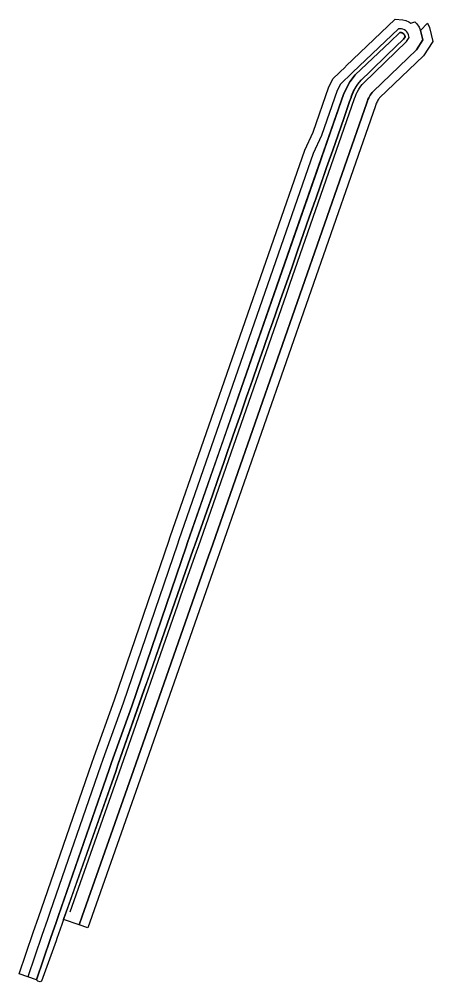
# Model space of a CAD drawing. Header units: inches. Extents: x 87993 to 113012, y 435073 to 454214.
# Drawn here: x 92819 to 93045, y 441863 to 442387 of the extents above; entities that cross this region are included whole.
import ezdxf

# ---------------------------------------------------------------- set-up
doc = ezdxf.new("R2010")
doc.units = ezdxf.units.IN
doc.header["$MEASUREMENT"] = 0
for name, color, linetype, true_color in [('As_waterkering_PLSA', 7, 'Continuous', 0x58e833), ('Beschermingszone_PLSA', 7, 'Continuous', 0xa8e862), ('Kernzone_PLSA', 7, 'Continuous', 0x4ce81c)]:
    doc.layers.add(name, color=color, linetype=linetype, true_color=true_color)

msp = doc.modelspace()

# ---------------------------------------------------------------- linework, layer by layer
at = {"layer": 'As_waterkering_PLSA'}
for points in [[(93029.8, 442380.44), (93029.08, 442380.95), (93028.28, 442381.31), (93027.43, 442381.52), (93025.86, 442381.62), (93000.87, 442357.79), (93000.65, 442357.52), (92994.27, 442351.45), (92992.47, 442347.91), (92983.96, 442323.48), (92979.49, 442313.69), (92906.26, 442103.43), (92905.51, 442101.04), (92875.99, 442014.55), (92864.88, 441983.76), (92863.6, 441980.09), (92836.15, 441900.98), (92834.76, 441896.68), (92831.68, 441887.92), (92824.12, 441865.56)], [(92847.1, 441900.82), (92875.03, 441980.2), (92905.73, 442068.06), (92907.42, 442072.9), (92915.99, 442097.43), (92916.9, 442099.8), (92964.82, 442237.16), (92966.71, 442242.6), (93001.94, 442343.57), (93002.38, 442344.83), (93002.86, 442346), (93003.41, 442347.15), (93004.02, 442348.27), (93004.66, 442349.31), (93005.37, 442350.32), (93006.12, 442351.29), (93006.91, 442352.19), (93030.19, 442374.57), (93031.64, 442376.78), (93031.27, 442378.3), (93030.91, 442379.1), (93030.42, 442379.82), (93029.8, 442380.44)]]:
    msp.add_lwpolyline(points, dxfattribs=at)
at = {"layer": 'Beschermingszone_PLSA'}
for points in [[(92856.77, 441892.12), (92852.05, 441893.78), (92853.71, 441898.5), (92881.63, 441977.88), (92922.56, 442095.02), (92923.47, 442097.39), (93008.55, 442341.27), (93008.92, 442342.35), (93009.26, 442343.16), (93009.64, 442343.96), (93010.06, 442344.74), (93010.51, 442345.46), (93011, 442346.16), (93011.53, 442346.83), (93011.99, 442347.36), (93035.61, 442370.07), (93039.15, 442375.49), (93037.92, 442380.56), (93041.62, 442384.56), (93042.68, 442382.18), (93044.52, 442374.56), (93039.49, 442366.86), (93015.61, 442343.91), (93015.39, 442343.65), (93015.02, 442343.19), (93014.69, 442342.71), (93014.39, 442342.22), (93014.09, 442341.68), (93013.83, 442341.14), (93013.6, 442340.57), (93013.27, 442339.63), (92928.17, 442095.67), (92927.26, 442093.3), (92886.35, 441976.23)], [(92914.11, 442098.12), (92896.99, 442049.11), (92873.14, 441980.86), (92871.88, 441977.28), (92843.74, 441897.27), (92842.58, 441893.96), (92839.9, 441886.42), (92839.5, 441885.1), (92831.49, 441863.12), (92831.18, 441862.89), (92830.84, 441862.83), (92829.53, 441863.18), (92829.05, 441863.56), (92828.86, 441863.96), (92836.41, 441886.29), (92836.83, 441887.49), (92839.48, 441895.02), (92840.54, 441898.39), (92868.32, 441978.45), (92869.59, 441982.09), (92880.7, 442012.89), (92910.26, 442099.48), (92911.01, 442101.86), (92930.72, 442158.44), (92940.22, 442185.72), (92971.5, 442275.55), (92996.16, 442346.34), (92999.42, 442352.74), (93002.35, 442356.44), (93021.27, 442374.48), (93026.61, 442379.57), (93026.63, 442379.57), (93026.65, 442379.57), (93026.67, 442379.57), (93026.69, 442379.57), (93026.71, 442379.57), (93026.73, 442379.57), (93026.75, 442379.57), (93026.77, 442379.57), (93026.8, 442379.57), (93026.82, 442379.57), (93026.84, 442379.57), (93026.86, 442379.57), (93026.88, 442379.56), (93026.9, 442379.56), (93026.92, 442379.56), (93026.94, 442379.56), (93026.96, 442379.56), (93026.98, 442379.56), (93027, 442379.55), (93027.02, 442379.55), (93027.04, 442379.55), (93027.06, 442379.55), (93027.08, 442379.54), (93027.1, 442379.54), (93027.12, 442379.54), (93027.14, 442379.53), (93027.16, 442379.53), (93027.18, 442379.53), (93027.2, 442379.52), (93027.22, 442379.52), (93027.24, 442379.52), (93027.26, 442379.51), (93027.28, 442379.51), (93027.3, 442379.5), (93027.32, 442379.5), (93027.34, 442379.49), (93027.36, 442379.49), (93027.38, 442379.48), (93027.4, 442379.48), (93027.42, 442379.47), (93027.44, 442379.47), (93027.46, 442379.46), (93027.48, 442379.46), (93027.5, 442379.45), (93027.52, 442379.44), (93027.54, 442379.44), (93027.56, 442379.43), (93027.58, 442379.43), (93027.6, 442379.42), (93027.62, 442379.41), (93027.64, 442379.41), (93027.66, 442379.4), (93027.68, 442379.39), (93027.7, 442379.38), (93027.72, 442379.38), (93027.74, 442379.37), (93027.75, 442379.36), (93027.77, 442379.35), (93027.79, 442379.35), (93027.81, 442379.34), (93027.83, 442379.33), (93027.85, 442379.32), (93027.87, 442379.31), (93027.89, 442379.3), (93027.91, 442379.29), (93027.92, 442379.29), (93027.94, 442379.28), (93027.96, 442379.27), (93027.98, 442379.26), (93028, 442379.25), (93028.02, 442379.24), (93028.03, 442379.23), (93028.05, 442379.22), (93028.07, 442379.21), (93028.09, 442379.2), (93028.11, 442379.19), (93028.12, 442379.18), (93028.14, 442379.17), (93028.16, 442379.16), (93028.18, 442379.15), (93028.19, 442379.14), (93028.21, 442379.13), (93028.23, 442379.11), (93028.25, 442379.1), (93028.26, 442379.09), (93028.28, 442379.08), (93028.3, 442379.07), (93028.31, 442379.06), (93028.33, 442379.04), (93028.35, 442379.03), (93028.36, 442379.02), (93028.38, 442379.01), (93028.4, 442379), (93028.41, 442378.98), (93028.43, 442378.97), (93028.45, 442378.96), (93028.46, 442378.95), (93028.48, 442378.93), (93028.49, 442378.92), (93028.51, 442378.91), (93028.52, 442378.89), (93028.54, 442378.88), (93028.56, 442378.87), (93028.57, 442378.85), (93028.59, 442378.84), (93028.6, 442378.82), (93028.62, 442378.81), (93028.63, 442378.8), (93028.65, 442378.78), (93028.66, 442378.77), (93028.68, 442378.75), (93028.69, 442378.74), (93028.71, 442378.72), (93028.72, 442378.71), (93028.73, 442378.7), (93028.75, 442378.68), (93028.76, 442378.67), (93028.78, 442378.65), (93028.79, 442378.64), (93028.8, 442378.62), (93028.82, 442378.6), (93028.83, 442378.59), (93028.84, 442378.57), (93028.86, 442378.56), (93028.87, 442378.54), (93028.88, 442378.53), (93028.9, 442378.51), (93028.91, 442378.49), (93028.92, 442378.48), (93028.93, 442378.46), (93028.95, 442378.44), (93028.96, 442378.43), (93028.97, 442378.41), (93028.98, 442378.4), (93029, 442378.38), (93029.01, 442378.36), (93029.02, 442378.34), (93029.03, 442378.33), (93029.04, 442378.31), (93029.05, 442378.29), (93029.06, 442378.28), (93029.08, 442378.26), (93029.09, 442378.24), (93029.1, 442378.22), (93029.11, 442378.21), (93029.12, 442378.19), (93029.13, 442378.17), (93029.14, 442378.15), (93029.15, 442378.14), (93029.16, 442378.12), (93029.17, 442378.1), (93029.18, 442378.08), (93029.19, 442378.06), (93029.2, 442378.05), (93029.21, 442378.03), (93029.22, 442378.01), (93029.23, 442377.99), (93029.24, 442377.97), (93029.25, 442377.95), (93029.25, 442377.94), (93029.26, 442377.92), (93029.27, 442377.9), (93029.28, 442377.88), (93029.29, 442377.86), (93029.3, 442377.84), (93029.3, 442377.82), (93029.31, 442377.8), (93029.32, 442377.78), (93029.33, 442377.76), (93029.33, 442377.75), (93029.34, 442377.73), (93029.35, 442377.71), (93029.36, 442377.69), (93029.36, 442377.67), (93029.37, 442377.65), (93029.38, 442377.63), (93029.38, 442377.61), (93029.39, 442377.59), (93029.39, 442377.57), (93029.4, 442377.55), (93029.41, 442377.53), (93029.41, 442377.51), (93029.42, 442377.49), (93029.42, 442377.47), (93029.43, 442377.45), (93029.43, 442377.43), (93029.44, 442377.41), (93029.44, 442377.39), (93029.45, 442377.37), (93029.45, 442377.35), (93029.46, 442377.33), (93029.46, 442377.31), (93029.47, 442377.29), (93029.47, 442377.27), (93029.47, 442377.25), (93029.48, 442377.23), (93029.48, 442377.21), (93029.48, 442377.19), (93029.49, 442377.17), (93029.49, 442377.15), (93029.49, 442377.15), (93028.64, 442375.85), (93019.77, 442367.33), (93010.57, 442358.48), (93005.46, 442353.57), (93005.44, 442353.55), (93005.42, 442353.53), (93005.41, 442353.51), (93005.39, 442353.49), (93005.37, 442353.47), (93005.35, 442353.45), (93005.33, 442353.43), (93005.32, 442353.41), (93005.3, 442353.39), (93005.28, 442353.37), (93005.26, 442353.35), (93005.24, 442353.33), (93005.23, 442353.31), (93005.21, 442353.29), (93005.19, 442353.27), (93005.17, 442353.25), (93005.16, 442353.23), (93005.14, 442353.21), (93005.12, 442353.19), (93005.1, 442353.17), (93005.08, 442353.15), (93005.07, 442353.13), (93005.05, 442353.11), (93005.03, 442353.09), (93005.01, 442353.07), (93005, 442353.05), (93004.98, 442353.03), (93004.96, 442353.01), (93004.94, 442352.99), (93004.93, 442352.97), (93004.91, 442352.95), (93004.89, 442352.93), (93004.87, 442352.91), (93004.86, 442352.89), (93004.84, 442352.87), (93004.82, 442352.85), (93004.8, 442352.83), (93004.79, 442352.81), (93004.77, 442352.79), (93004.75, 442352.77), (93004.74, 442352.75), (93004.72, 442352.73), (93004.7, 442352.71), (93004.68, 442352.69), (93004.67, 442352.66), (93004.65, 442352.64), (93004.63, 442352.62), (93004.62, 442352.6), (93004.6, 442352.58), (93004.58, 442352.56), (93004.56, 442352.54), (93004.55, 442352.52), (93004.53, 442352.5), (93004.51, 442352.48), (93004.5, 442352.46), (93004.48, 442352.44), (93004.46, 442352.42), (93004.45, 442352.4), (93004.43, 442352.38), (93004.41, 442352.35), (93004.4, 442352.33), (93004.38, 442352.31), (93004.36, 442352.29), (93004.35, 442352.27), (93004.33, 442352.25), (93004.31, 442352.23), (93004.3, 442352.21), (93004.28, 442352.19), (93004.26, 442352.17), (93004.25, 442352.15), (93004.23, 442352.12), (93004.21, 442352.1), (93004.2, 442352.08), (93004.18, 442352.06), (93004.16, 442352.04), (93004.15, 442352.02), (93004.13, 442352), (93004.11, 442351.98), (93004.1, 442351.96), (93004.08, 442351.93), (93004.06, 442351.91), (93004.05, 442351.89), (93004.03, 442351.87), (93004.02, 442351.85), (93004, 442351.83), (93003.98, 442351.81), (93003.97, 442351.79), (93003.95, 442351.76), (93003.93, 442351.74), (93003.92, 442351.72), (93003.9, 442351.7), (93003.89, 442351.68), (93003.87, 442351.66), (93003.85, 442351.64), (93003.84, 442351.61), (93003.82, 442351.59), (93003.81, 442351.57), (93003.79, 442351.55), (93003.77, 442351.53), (93003.76, 442351.51), (93003.74, 442351.49), (93003.73, 442351.46), (93003.71, 442351.44), (93003.7, 442351.42), (93003.68, 442351.4), (93003.66, 442351.38), (93003.65, 442351.36), (93003.63, 442351.33), (93003.62, 442351.31), (93003.6, 442351.29), (93003.59, 442351.27), (93003.57, 442351.25), (93003.55, 442351.23), (93003.54, 442351.2), (93003.52, 442351.18), (93003.51, 442351.16), (93003.49, 442351.14), (93003.48, 442351.12), (93003.46, 442351.1), (93003.45, 442351.07), (93003.43, 442351.05), (93003.41, 442351.03), (93003.4, 442351.01), (93003.38, 442350.99), (93003.37, 442350.96), (93003.35, 442350.94), (93003.34, 442350.92), (93003.32, 442350.9), (93003.31, 442350.88), (93003.29, 442350.85), (93003.28, 442350.83), (93003.26, 442350.81), (93003.25, 442350.79), (93003.23, 442350.77), (93003.22, 442350.74), (93003.2, 442350.72), (93003.19, 442350.7), (93003.17, 442350.68), (93003.16, 442350.66), (93003.14, 442350.63), (93003.13, 442350.61), (93003.11, 442350.59), (93003.1, 442350.57), (93003.08, 442350.54), (93003.07, 442350.52), (93003.05, 442350.5), (93003.04, 442350.48), (93003.02, 442350.46), (93003.01, 442350.43), (93002.99, 442350.41), (93002.98, 442350.39), (93002.96, 442350.37), (93002.95, 442350.34), (93002.93, 442350.32), (93002.92, 442350.3), (93002.91, 442350.28), (93002.89, 442350.25), (93002.88, 442350.23), (93002.86, 442350.21), (93002.85, 442350.19), (93002.83, 442350.16), (93002.82, 442350.14), (93002.8, 442350.12), (93002.79, 442350.1), (93002.78, 442350.07), (93002.76, 442350.05), (93002.75, 442350.03), (93002.73, 442350.01), (93002.72, 442349.98), (93002.7, 442349.96), (93002.69, 442349.94), (93002.68, 442349.92), (93002.66, 442349.89), (93002.65, 442349.87), (93002.63, 442349.85), (93002.62, 442349.83), (93002.6, 442349.8), (93002.59, 442349.78), (93002.58, 442349.76), (93002.56, 442349.73), (93002.55, 442349.71), (93002.53, 442349.69), (93002.52, 442349.67), (93002.51, 442349.64), (93002.49, 442349.62), (93002.48, 442349.6), (93002.47, 442349.57), (93002.45, 442349.55), (93002.44, 442349.53), (93002.42, 442349.51), (93002.41, 442349.48), (93002.4, 442349.46), (93002.38, 442349.44), (93002.37, 442349.41), (93002.36, 442349.39), (93002.34, 442349.37), (93002.33, 442349.34), (93002.32, 442349.32), (93002.3, 442349.3), (93002.29, 442349.27), (93002.29, 442349.27), (93002.27, 442349.25), (93002.26, 442349.23), (93002.25, 442349.2), (93002.23, 442349.18), (93002.22, 442349.16), (93002.2, 442349.13), (93002.19, 442349.11), (93002.18, 442349.08), (93002.16, 442349.06), (93002.15, 442349.04), (93002.14, 442349.01), (93002.12, 442348.99), (93002.11, 442348.96), (93002.1, 442348.94), (93002.08, 442348.92), (93002.07, 442348.89), (93002.05, 442348.87), (93002.04, 442348.84), (93002.03, 442348.82), (93002.01, 442348.79), (93002, 442348.77), (93001.99, 442348.75), (93001.97, 442348.72), (93001.96, 442348.7), (93001.95, 442348.67), (93001.93, 442348.65), (93001.92, 442348.62), (93001.91, 442348.6), (93001.89, 442348.58), (93001.88, 442348.55), (93001.87, 442348.53), (93001.86, 442348.5), (93001.84, 442348.48), (93001.83, 442348.45), (93001.82, 442348.43), (93001.8, 442348.41), (93001.79, 442348.38), (93001.78, 442348.36), (93001.76, 442348.33), (93001.75, 442348.31), (93001.74, 442348.28), (93001.73, 442348.26), (93001.71, 442348.23), (93001.7, 442348.21), (93001.69, 442348.19), (93001.68, 442348.16), (93001.66, 442348.14), (93001.65, 442348.11), (93001.64, 442348.09), (93001.62, 442348.06), (93001.61, 442348.04), (93001.6, 442348.01), (93001.59, 442347.99), (93001.57, 442347.96), (93001.56, 442347.94), (93001.55, 442347.91), (93001.54, 442347.89), (93001.52, 442347.86), (93001.51, 442347.84), (93001.5, 442347.82), (93001.49, 442347.79), (93001.48, 442347.77), (93001.46, 442347.74), (93001.45, 442347.72), (93001.44, 442347.69), (93001.43, 442347.67), (93001.41, 442347.64), (93001.4, 442347.62), (93001.39, 442347.59), (93001.38, 442347.57), (93001.37, 442347.54), (93001.35, 442347.52), (93001.34, 442347.49), (93001.33, 442347.47), (93001.32, 442347.44), (93001.31, 442347.42), (93001.29, 442347.39), (93001.28, 442347.37), (93001.27, 442347.34), (93001.26, 442347.32), (93001.25, 442347.29), (93001.24, 442347.27), (93001.22, 442347.24), (93001.21, 442347.22), (93001.2, 442347.19), (93001.19, 442347.17), (93001.18, 442347.14), (93001.17, 442347.12), (93001.15, 442347.09), (93001.14, 442347.07), (93001.13, 442347.04), (93001.12, 442347.02), (93001.11, 442346.99), (93001.1, 442346.97), (93001.09, 442346.94), (93001.07, 442346.92), (93001.06, 442346.89), (93001.05, 442346.87), (93001.04, 442346.84), (93001.03, 442346.81), (93001.02, 442346.79), (93001.01, 442346.76), (93001, 442346.74), (93000.98, 442346.71), (93000.97, 442346.69), (93000.96, 442346.66), (93000.95, 442346.64), (93000.94, 442346.61), (93000.93, 442346.59), (93000.92, 442346.56), (93000.91, 442346.54), (93000.9, 442346.51), (93000.89, 442346.48), (93000.87, 442346.46), (93000.86, 442346.43), (93000.85, 442346.41), (93000.84, 442346.38), (93000.83, 442346.36), (93000.82, 442346.33), (93000.81, 442346.31), (93000.8, 442346.28), (93000.79, 442346.26), (93000.78, 442346.23), (93000.77, 442346.2), (93000.76, 442346.18), (93000.75, 442346.15), (93000.74, 442346.13), (93000.73, 442346.1), (93000.72, 442346.08), (93000.71, 442346.05), (93000.69, 442346.03), (93000.68, 442346), (93000.67, 442345.97), (93000.66, 442345.95), (93000.65, 442345.92), (93000.64, 442345.9), (93000.63, 442345.87), (93000.62, 442345.85), (93000.61, 442345.82), (93000.6, 442345.79), (93000.59, 442345.77), (93000.58, 442345.74), (93000.57, 442345.72), (93000.56, 442345.69), (93000.55, 442345.67), (93000.54, 442345.64), (93000.53, 442345.61), (93000.52, 442345.59), (93000.51, 442345.56), (93000.5, 442345.54), (93000.49, 442345.51), (93000.48, 442345.48), (93000.47, 442345.46), (93000.46, 442345.43), (93000.46, 442345.41), (93000.45, 442345.38), (93000.44, 442345.35), (93000.43, 442345.33), (93000.42, 442345.3), (93000.41, 442345.28), (93000.4, 442345.25), (93000.39, 442345.22), (93000.38, 442345.2), (93000.37, 442345.17), (93000.36, 442345.15), (93000.35, 442345.12), (93000.34, 442345.09), (93000.33, 442345.07), (93000.32, 442345.04), (93000.31, 442345.02), (93000.3, 442344.99), (93000.3, 442344.96), (93000.29, 442344.94), (93000.28, 442344.91), (93000.27, 442344.89), (93000.26, 442344.86), (93000.25, 442344.83), (93000.24, 442344.81), (93000.23, 442344.78), (93000.22, 442344.76), (93000.21, 442344.73), (93000.2, 442344.7), (93000.2, 442344.68), (93000.19, 442344.65), (93000.18, 442344.62), (93000.17, 442344.6), (93000.16, 442344.57), (93000.15, 442344.55), (93000.14, 442344.52), (93000.13, 442344.49), (93000.13, 442344.47), (93000.12, 442344.44), (93000.11, 442344.41), (93000.1, 442344.39), (93000.09, 442344.36), (93000.08, 442344.34), (93000.08, 442344.31), (93000.07, 442344.28), (93000.06, 442344.26), (93000.05, 442344.23), (93000.05, 442344.23), (92999.28, 442342.01), (92996.03, 442332.72), (92992.96, 442323.89), (92990.04, 442315.53), (92986.71, 442305.98), (92983.6, 442297.07), (92980.61, 442288.49), (92980.49, 442288.15), (92977.32, 442279.09), (92974.19, 442270.11), (92971.09, 442261.22), (92967.89, 442252.04), (92964.83, 442243.26), (92961.66, 442234.19), (92958.68, 442225.63), (92956.52, 442219.44), (92955.51, 442216.56), (92952.52, 442207.99), (92949.32, 442198.81), (92946.36, 442190.31), (92943.18, 442181.22), (92940.15, 442172.51), (92936.99, 442163.48), (92933.85, 442154.47), (92932.99, 442152), (92930.69, 442145.42), (92927.65, 442136.68), (92924.54, 442127.77), (92921.47, 442118.99), (92918.24, 442109.73), (92915.02, 442100.49), (92914.46, 442099.02)]]:
    msp.add_lwpolyline(points, close=True, dxfattribs=at)
at = {"layer": 'Kernzone_PLSA'}
msp.add_lwpolyline([(92843.56, 441896.76), (92843.74, 441897.27), (92845.66, 441902.73), (92847.27, 441907.31), (92871.88, 441977.28), (92873.14, 441980.86), (92887.46, 442021.85), (92889.14, 442026.65), (92896.99, 442049.11), (92914.11, 442098.12), (92914.46, 442099.02), (92915.02, 442100.49), (92918.24, 442109.73), (92921.47, 442118.99), (92924.54, 442127.77), (92927.65, 442136.68), (92930.69, 442145.42), (92932.99, 442152), (92933.85, 442154.47), (92936.99, 442163.48), (92940.15, 442172.51), (92943.18, 442181.22), (92944.39, 442184.69), (92946.36, 442190.31), (92949.32, 442198.81), (92952.52, 442207.99), (92955.51, 442216.56), (92956.52, 442219.44), (92958.68, 442225.63), (92961.66, 442234.19), (92964.83, 442243.26), (92967.89, 442252.04), (92971.09, 442261.22), (92974.19, 442270.11), (92977.32, 442279.09), (92980.49, 442288.15), (92980.61, 442288.49), (92983.6, 442297.07), (92985.19, 442301.62), (92986.71, 442305.98), (92987.45, 442308.1), (92990.04, 442315.53), (92992.96, 442323.89), (92996.03, 442332.72), (92999.28, 442342.01), (93000.05, 442344.23), (93000.06, 442344.26), (93000.07, 442344.28), (93000.08, 442344.31), (93000.08, 442344.34), (93000.09, 442344.36), (93000.1, 442344.39), (93000.11, 442344.41), (93000.12, 442344.44), (93000.13, 442344.47), (93000.13, 442344.49), (93000.14, 442344.52), (93000.15, 442344.55), (93000.16, 442344.57), (93000.17, 442344.6), (93000.18, 442344.62), (93000.19, 442344.65), (93000.2, 442344.68), (93000.2, 442344.7), (93000.21, 442344.73), (93000.22, 442344.76), (93000.23, 442344.78), (93000.24, 442344.81), (93000.25, 442344.83), (93000.26, 442344.86), (93000.27, 442344.89), (93000.28, 442344.91), (93000.29, 442344.94), (93000.3, 442344.96), (93000.3, 442344.99), (93000.31, 442345.02), (93000.32, 442345.04), (93000.33, 442345.07), (93000.34, 442345.09), (93000.35, 442345.12), (93000.36, 442345.15), (93000.37, 442345.17), (93000.38, 442345.2), (93000.39, 442345.22), (93000.4, 442345.25), (93000.41, 442345.28), (93000.42, 442345.3), (93000.43, 442345.33), (93000.44, 442345.35), (93000.45, 442345.38), (93000.46, 442345.41), (93000.46, 442345.43), (93000.47, 442345.46), (93000.48, 442345.48), (93000.49, 442345.51), (93000.5, 442345.54), (93000.51, 442345.56), (93000.52, 442345.59), (93000.53, 442345.61), (93000.54, 442345.64), (93000.55, 442345.67), (93000.56, 442345.69), (93000.57, 442345.72), (93000.58, 442345.74), (93000.59, 442345.77), (93000.6, 442345.79), (93000.61, 442345.82), (93000.62, 442345.85), (93000.63, 442345.87), (93000.64, 442345.9), (93000.65, 442345.92), (93000.66, 442345.95), (93000.67, 442345.97), (93000.68, 442346), (93000.69, 442346.03), (93000.71, 442346.05), (93000.72, 442346.08), (93000.73, 442346.1), (93000.74, 442346.13), (93000.75, 442346.15), (93000.76, 442346.18), (93000.77, 442346.2), (93000.78, 442346.23), (93000.79, 442346.26), (93000.8, 442346.28), (93000.81, 442346.31), (93000.82, 442346.33), (93000.83, 442346.36), (93000.84, 442346.38), (93000.85, 442346.41), (93000.86, 442346.43), (93000.87, 442346.46), (93000.89, 442346.48), (93000.9, 442346.51), (93000.91, 442346.54), (93000.92, 442346.56), (93000.93, 442346.59), (93000.94, 442346.61), (93000.95, 442346.64), (93000.96, 442346.66), (93000.97, 442346.69), (93000.98, 442346.71), (93001, 442346.74), (93001.01, 442346.76), (93001.02, 442346.79), (93001.03, 442346.81), (93001.04, 442346.84), (93001.05, 442346.87), (93001.06, 442346.89), (93001.07, 442346.92), (93001.09, 442346.94), (93001.1, 442346.97), (93001.11, 442346.99), (93001.12, 442347.02), (93001.13, 442347.04), (93001.14, 442347.07), (93001.15, 442347.09), (93001.17, 442347.12), (93001.18, 442347.14), (93001.19, 442347.17), (93001.2, 442347.19), (93001.21, 442347.22), (93001.22, 442347.24), (93001.24, 442347.27), (93001.25, 442347.29), (93001.26, 442347.32), (93001.27, 442347.34), (93001.28, 442347.37), (93001.29, 442347.39), (93001.31, 442347.42), (93001.32, 442347.44), (93001.33, 442347.47), (93001.34, 442347.49), (93001.35, 442347.52), (93001.37, 442347.54), (93001.38, 442347.57), (93001.39, 442347.59), (93001.4, 442347.62), (93001.41, 442347.64), (93001.43, 442347.67), (93001.44, 442347.69), (93001.45, 442347.72), (93001.46, 442347.74), (93001.48, 442347.77), (93001.49, 442347.79), (93001.5, 442347.82), (93001.51, 442347.84), (93001.52, 442347.86), (93001.54, 442347.89), (93001.55, 442347.91), (93001.56, 442347.94), (93001.57, 442347.96), (93001.59, 442347.99), (93001.6, 442348.01), (93001.61, 442348.04), (93001.62, 442348.06), (93001.64, 442348.09), (93001.65, 442348.11), (93001.66, 442348.14), (93001.68, 442348.16), (93001.69, 442348.19), (93001.7, 442348.21), (93001.71, 442348.23), (93001.73, 442348.26), (93001.74, 442348.28), (93001.75, 442348.31), (93001.76, 442348.33), (93001.78, 442348.36), (93001.79, 442348.38), (93001.8, 442348.41), (93001.82, 442348.43), (93001.83, 442348.45), (93001.84, 442348.48), (93001.86, 442348.5), (93001.87, 442348.53), (93001.88, 442348.55), (93001.89, 442348.58), (93001.91, 442348.6), (93001.92, 442348.62), (93001.93, 442348.65), (93001.95, 442348.67), (93001.96, 442348.7), (93001.97, 442348.72), (93001.99, 442348.75), (93002, 442348.77), (93002.01, 442348.79), (93002.03, 442348.82), (93002.04, 442348.84), (93002.05, 442348.87), (93002.07, 442348.89), (93002.08, 442348.92), (93002.1, 442348.94), (93002.11, 442348.96), (93002.12, 442348.99), (93002.14, 442349.01), (93002.15, 442349.04), (93002.16, 442349.06), (93002.18, 442349.08), (93002.19, 442349.11), (93002.2, 442349.13), (93002.22, 442349.16), (93002.23, 442349.18), (93002.25, 442349.2), (93002.26, 442349.23), (93002.27, 442349.25), (93002.29, 442349.27), (93002.29, 442349.27), (93002.3, 442349.3), (93002.32, 442349.32), (93002.33, 442349.34), (93002.34, 442349.37), (93002.36, 442349.39), (93002.37, 442349.41), (93002.38, 442349.44), (93002.4, 442349.46), (93002.41, 442349.48), (93002.42, 442349.51), (93002.44, 442349.53), (93002.45, 442349.55), (93002.47, 442349.57), (93002.48, 442349.6), (93002.49, 442349.62), (93002.51, 442349.64), (93002.52, 442349.67), (93002.53, 442349.69), (93002.55, 442349.71), (93002.56, 442349.73), (93002.58, 442349.76), (93002.59, 442349.78), (93002.6, 442349.8), (93002.62, 442349.83), (93002.63, 442349.85), (93002.65, 442349.87), (93002.66, 442349.89), (93002.68, 442349.92), (93002.69, 442349.94), (93002.7, 442349.96), (93002.72, 442349.98), (93002.73, 442350.01), (93002.75, 442350.03), (93002.76, 442350.05), (93002.78, 442350.07), (93002.79, 442350.1), (93002.8, 442350.12), (93002.82, 442350.14), (93002.83, 442350.16), (93002.85, 442350.19), (93002.86, 442350.21), (93002.88, 442350.23), (93002.89, 442350.25), (93002.91, 442350.28), (93002.92, 442350.3), (93002.93, 442350.32), (93002.95, 442350.34), (93002.96, 442350.37), (93002.98, 442350.39), (93002.99, 442350.41), (93003.01, 442350.43), (93003.02, 442350.46), (93003.04, 442350.48), (93003.05, 442350.5), (93003.07, 442350.52), (93003.08, 442350.54), (93003.1, 442350.57), (93003.11, 442350.59), (93003.13, 442350.61), (93003.14, 442350.63), (93003.16, 442350.66), (93003.17, 442350.68), (93003.19, 442350.7), (93003.2, 442350.72), (93003.22, 442350.74), (93003.23, 442350.77), (93003.25, 442350.79), (93003.26, 442350.81), (93003.28, 442350.83), (93003.29, 442350.85), (93003.31, 442350.88), (93003.32, 442350.9), (93003.34, 442350.92), (93003.35, 442350.94), (93003.37, 442350.96), (93003.38, 442350.99), (93003.4, 442351.01), (93003.41, 442351.03), (93003.43, 442351.05), (93003.45, 442351.07), (93003.46, 442351.1), (93003.48, 442351.12), (93003.49, 442351.14), (93003.51, 442351.16), (93003.52, 442351.18), (93003.54, 442351.2), (93003.55, 442351.23), (93003.57, 442351.25), (93003.59, 442351.27), (93003.6, 442351.29), (93003.62, 442351.31), (93003.63, 442351.33), (93003.65, 442351.36), (93003.66, 442351.38), (93003.68, 442351.4), (93003.7, 442351.42), (93003.71, 442351.44), (93003.73, 442351.46), (93003.74, 442351.49), (93003.76, 442351.51), (93003.77, 442351.53), (93003.79, 442351.55), (93003.81, 442351.57), (93003.82, 442351.59), (93003.84, 442351.61), (93003.85, 442351.64), (93003.87, 442351.66), (93003.89, 442351.68), (93003.9, 442351.7), (93003.92, 442351.72), (93003.93, 442351.74), (93003.95, 442351.76), (93003.97, 442351.79), (93003.98, 442351.81), (93004, 442351.83), (93004.02, 442351.85), (93004.03, 442351.87), (93004.05, 442351.89), (93004.06, 442351.91), (93004.08, 442351.93), (93004.1, 442351.96), (93004.11, 442351.98), (93004.13, 442352), (93004.15, 442352.02), (93004.16, 442352.04), (93004.18, 442352.06), (93004.2, 442352.08), (93004.21, 442352.1), (93004.23, 442352.12), (93004.25, 442352.15), (93004.26, 442352.17), (93004.28, 442352.19), (93004.3, 442352.21), (93004.31, 442352.23), (93004.33, 442352.25), (93004.35, 442352.27), (93004.36, 442352.29), (93004.38, 442352.31), (93004.4, 442352.33), (93004.41, 442352.35), (93004.43, 442352.38), (93004.45, 442352.4), (93004.46, 442352.42), (93004.48, 442352.44), (93004.5, 442352.46), (93004.51, 442352.48), (93004.53, 442352.5), (93004.55, 442352.52), (93004.56, 442352.54), (93004.58, 442352.56), (93004.6, 442352.58), (93004.62, 442352.6), (93004.63, 442352.62), (93004.65, 442352.64), (93004.67, 442352.66), (93004.68, 442352.69), (93004.7, 442352.71), (93004.72, 442352.73), (93004.74, 442352.75), (93004.75, 442352.77), (93004.77, 442352.79), (93004.79, 442352.81), (93004.8, 442352.83), (93004.82, 442352.85), (93004.84, 442352.87), (93004.86, 442352.89), (93004.87, 442352.91), (93004.89, 442352.93), (93004.91, 442352.95), (93004.93, 442352.97), (93004.94, 442352.99), (93004.96, 442353.01), (93004.98, 442353.03), (93005, 442353.05), (93005.01, 442353.07), (93005.03, 442353.09), (93005.05, 442353.11), (93005.07, 442353.13), (93005.08, 442353.15), (93005.1, 442353.17), (93005.12, 442353.19), (93005.14, 442353.21), (93005.16, 442353.23), (93005.17, 442353.25), (93005.19, 442353.27), (93005.21, 442353.29), (93005.23, 442353.31), (93005.24, 442353.33), (93005.26, 442353.35), (93005.28, 442353.37), (93005.3, 442353.39), (93005.32, 442353.41), (93005.33, 442353.43), (93005.35, 442353.45), (93005.37, 442353.47), (93005.39, 442353.49), (93005.41, 442353.51), (93005.42, 442353.53), (93005.44, 442353.55), (93005.46, 442353.57), (93005.46, 442353.57), (93010.57, 442358.48), (93019.77, 442367.33), (93028.64, 442375.85), (93029.49, 442377.15), (93029.49, 442377.17), (93029.48, 442377.19), (93029.48, 442377.21), (93029.48, 442377.23), (93029.47, 442377.25), (93029.47, 442377.27), (93029.47, 442377.29), (93029.46, 442377.31), (93029.46, 442377.33), (93029.45, 442377.35), (93029.45, 442377.37), (93029.44, 442377.39), (93029.44, 442377.41), (93029.43, 442377.43), (93029.43, 442377.45), (93029.42, 442377.47), (93029.42, 442377.49), (93029.41, 442377.51), (93029.41, 442377.53), (93029.4, 442377.55), (93029.39, 442377.57), (93029.39, 442377.59), (93029.38, 442377.61), (93029.38, 442377.63), (93029.37, 442377.65), (93029.36, 442377.67), (93029.36, 442377.69), (93029.35, 442377.71), (93029.34, 442377.73), (93029.33, 442377.75), (93029.33, 442377.76), (93029.32, 442377.78), (93029.31, 442377.8), (93029.3, 442377.82), (93029.3, 442377.84), (93029.29, 442377.86), (93029.28, 442377.88), (93029.27, 442377.9), (93029.26, 442377.92), (93029.25, 442377.94), (93029.25, 442377.95), (93029.24, 442377.97), (93029.23, 442377.99), (93029.22, 442378.01), (93029.21, 442378.03), (93029.2, 442378.05), (93029.19, 442378.06), (93029.18, 442378.08), (93029.17, 442378.1), (93029.16, 442378.12), (93029.15, 442378.14), (93029.14, 442378.15), (93029.13, 442378.17), (93029.12, 442378.19), (93029.11, 442378.21), (93029.1, 442378.22), (93029.09, 442378.24), (93029.08, 442378.26), (93029.06, 442378.28), (93029.05, 442378.29), (93029.04, 442378.31), (93029.03, 442378.33), (93029.02, 442378.34), (93029.01, 442378.36), (93029, 442378.38), (93028.98, 442378.4), (93028.97, 442378.41), (93028.96, 442378.43), (93028.95, 442378.44), (93028.93, 442378.46), (93028.92, 442378.48), (93028.91, 442378.49), (93028.9, 442378.51), (93028.88, 442378.53), (93028.87, 442378.54), (93028.86, 442378.56), (93028.84, 442378.57), (93028.83, 442378.59), (93028.82, 442378.6), (93028.8, 442378.62), (93028.79, 442378.64), (93028.78, 442378.65), (93028.76, 442378.67), (93028.75, 442378.68), (93028.73, 442378.7), (93028.72, 442378.71), (93028.71, 442378.72), (93028.69, 442378.74), (93028.68, 442378.75), (93028.66, 442378.77), (93028.65, 442378.78), (93028.63, 442378.8), (93028.62, 442378.81), (93028.6, 442378.82), (93028.59, 442378.84), (93028.57, 442378.85), (93028.56, 442378.87), (93028.54, 442378.88), (93028.52, 442378.89), (93028.51, 442378.91), (93028.49, 442378.92), (93028.48, 442378.93), (93028.46, 442378.95), (93028.45, 442378.96), (93028.43, 442378.97), (93028.41, 442378.98), (93028.4, 442379), (93028.38, 442379.01), (93028.36, 442379.02), (93028.35, 442379.03), (93028.33, 442379.04), (93028.31, 442379.06), (93028.3, 442379.07), (93028.28, 442379.08), (93028.26, 442379.09), (93028.25, 442379.1), (93028.23, 442379.11), (93028.21, 442379.13), (93028.19, 442379.14), (93028.18, 442379.15), (93028.16, 442379.16), (93028.14, 442379.17), (93028.12, 442379.18), (93028.11, 442379.19), (93028.09, 442379.2), (93028.07, 442379.21), (93028.05, 442379.22), (93028.03, 442379.23), (93028.02, 442379.24), (93028, 442379.25), (93027.98, 442379.26), (93027.96, 442379.27), (93027.94, 442379.28), (93027.92, 442379.29), (93027.91, 442379.29), (93027.89, 442379.3), (93027.87, 442379.31), (93027.85, 442379.32), (93027.83, 442379.33), (93027.81, 442379.34), (93027.79, 442379.35), (93027.77, 442379.35), (93027.75, 442379.36), (93027.74, 442379.37), (93027.72, 442379.38), (93027.7, 442379.38), (93027.68, 442379.39), (93027.66, 442379.4), (93027.64, 442379.41), (93027.62, 442379.41), (93027.6, 442379.42), (93027.58, 442379.43), (93027.56, 442379.43), (93027.54, 442379.44), (93027.52, 442379.44), (93027.5, 442379.45), (93027.48, 442379.46), (93027.46, 442379.46), (93027.44, 442379.47), (93027.42, 442379.47), (93027.4, 442379.48), (93027.38, 442379.48), (93027.36, 442379.49), (93027.34, 442379.49), (93027.32, 442379.5), (93027.3, 442379.5), (93027.28, 442379.51), (93027.26, 442379.51), (93027.24, 442379.52), (93027.22, 442379.52), (93027.2, 442379.52), (93027.18, 442379.53), (93027.16, 442379.53), (93027.14, 442379.53), (93027.12, 442379.54), (93027.1, 442379.54), (93027.08, 442379.54), (93027.06, 442379.55), (93027.04, 442379.55), (93027.02, 442379.55), (93027, 442379.55), (93026.98, 442379.56), (93026.96, 442379.56), (93026.94, 442379.56), (93026.92, 442379.56), (93026.9, 442379.56), (93026.88, 442379.56), (93026.86, 442379.57), (93026.84, 442379.57), (93026.82, 442379.57), (93026.8, 442379.57), (93026.77, 442379.57), (93026.75, 442379.57), (93026.73, 442379.57), (93026.71, 442379.57), (93026.69, 442379.57), (93026.67, 442379.57), (93026.65, 442379.57), (93026.63, 442379.57), (93026.61, 442379.57), (93026.61, 442379.57), (93021.27, 442374.48), (93002.35, 442356.44), (92999.42, 442352.74), (92996.16, 442346.34), (92984.14, 442311.83), (92981.18, 442303.32), (92980.47, 442301.28), (92911.01, 442101.86), (92910.26, 442099.48), (92880.7, 442012.89), (92869.59, 441982.09), (92868.32, 441978.45), (92840.89, 441899.39), (92839.5, 441895.08), (92836.41, 441886.29), (92828.86, 441863.96), (92819.38, 441867.16), (92826.96, 441889.55), (92830.02, 441898.28), (92831.41, 441902.57), (92858.88, 441981.74), (92860.17, 441985.43), (92871.27, 442016.2), (92900.76, 442102.6), (92901.52, 442105.01), (92974.85, 442315.55), (92979.32, 442325.34), (92987.86, 442349.88), (92990.21, 442354.48), (92996.95, 442360.9), (92997.17, 442361.17), (93024, 442386.75), (93028.21, 442386.48), (93029.94, 442386.05), (93031.56, 442385.31), (93032.66, 442384.55), (93034.77, 442385.37), (93035.84, 442384.3), (93037.05, 442382.52), (93037.92, 442380.56), (93039.15, 442375.49), (93035.61, 442370.07), (93011.99, 442347.36), (93011.53, 442346.83), (93011, 442346.16), (93010.51, 442345.46), (93010.06, 442344.74), (93009.64, 442343.96), (93009.26, 442343.16), (93008.92, 442342.35), (93008.55, 442341.27), (92923.47, 442097.39), (92922.56, 442095.02), (92881.63, 441977.88), (92853.71, 441898.5), (92852.05, 441893.78)], close=True, dxfattribs=at)

doc.saveas('drawing.dxf')
